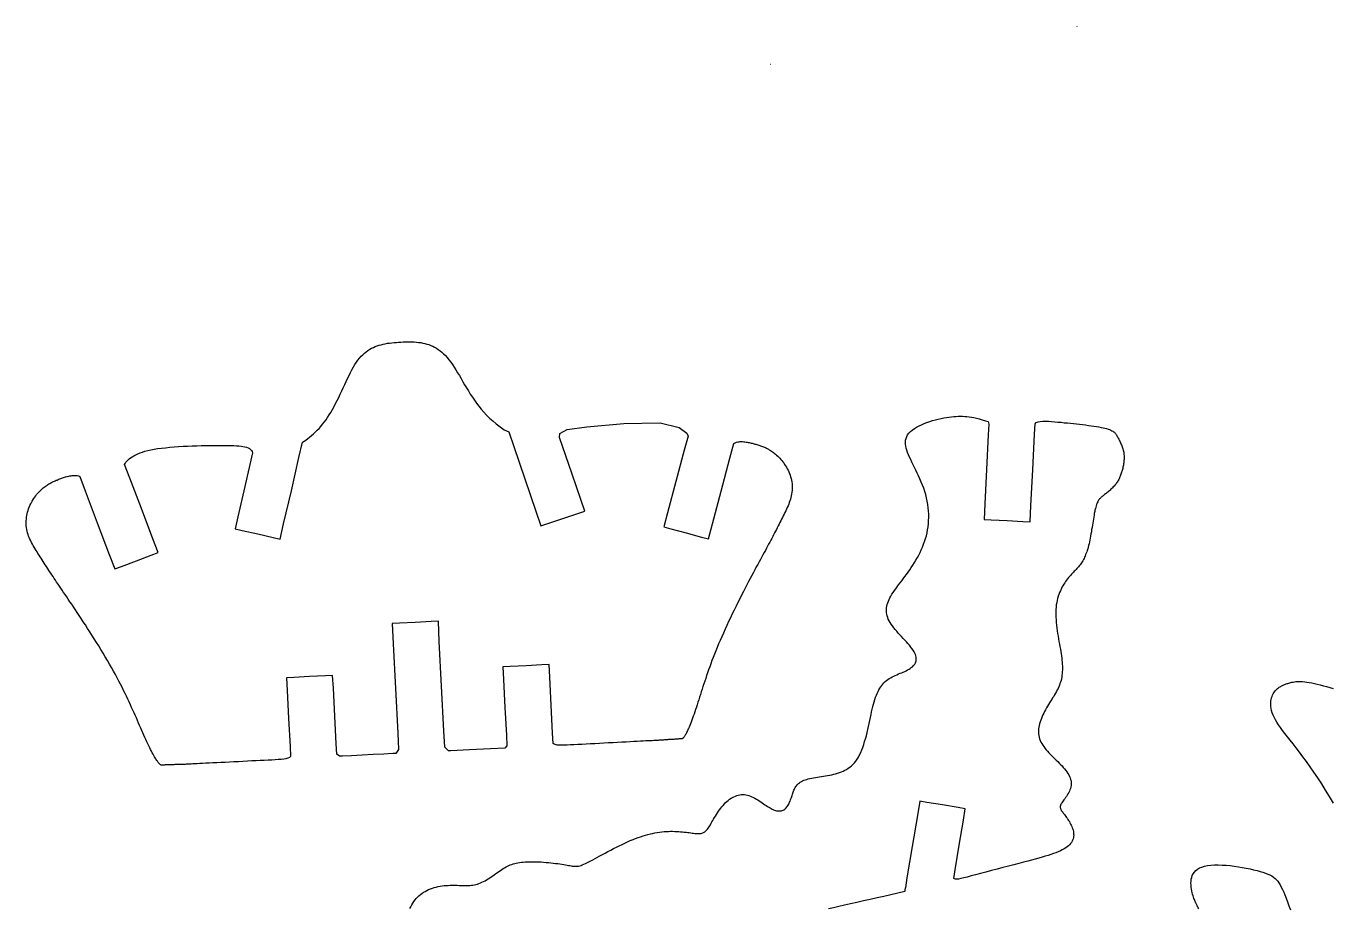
# Model space of a CAD drawing. Header units: millimetres. Extents: x 183 to 709, y 54 to 434.
# Drawn here: x 452.6 to 588.3, y 342.2 to 433.9 of the extents above; entities that cross this region are included whole.
import ezdxf

# ---------------------------------------------------------------- set-up
doc = ezdxf.new("R2010")
doc.units = ezdxf.units.MM

msp = doc.modelspace()

# ---------------------------------------------------------------- linework, layer by layer
for p, q in [((508.84, 391.94), (510.89, 392.2)), ((510.89, 392.2), (514.72, 392.55)), ((514.72, 392.55), (518.51, 392.62)), ((518.51, 392.62), (520.5, 392.14)), ((520.5, 392.14), (521.28, 391.54)), ((552.31, 392.84), (552.43, 392.8)), ((552.43, 392.8), (552.59, 392.76)), ((552.59, 392.76), (552.64, 392.48)), ((552.64, 392.48), (552.59, 391.37)), ((557.4, 391.46), (557.45, 392.53)), ((502.32, 391.91), (502.8, 391.68)), ((502.8, 391.68), (503.32, 390.15)), ((508.07, 391.1), (508.1, 391.52)), ((509.37, 387.28), (508.07, 391.1)), ((508.1, 391.52), (508.84, 391.94)), ((521.41, 391.25), (521.02, 389.77)), ((521.28, 391.54), (521.41, 391.25)), ((552.59, 391.37), (552.41, 387.79)), ((557.21, 387.74), (557.4, 391.46)), ((476.17, 389.49), (475.27, 385.55)), ((480.99, 389.02), (481.35, 390.6)), ((503.32, 390.15), (504.46, 386.79)), ((521.02, 389.77), (520.15, 386.52)), ((525.76, 388.94), (526.18, 390.49)), ((463.43, 386.86), (462.88, 388.29)), ((480.2, 385.56), (480.99, 389.02)), ((524.85, 385.53), (525.76, 388.94)), ((458.22, 387.05), (458.79, 385.55)), ((464.62, 383.71), (463.43, 386.86)), ((504.46, 386.79), (505.6, 383.43)), ((510.26, 384.64), (509.37, 387.28)), ((552.41, 387.79), (552.23, 384.21)), ((557.03, 384.03), (557.21, 387.74)), ((458.79, 385.55), (460.04, 382.24)), ((475.27, 385.55), (474.64, 382.84)), ((479.4, 382.11), (480.2, 385.56)), ((520.15, 386.52), (519.28, 383.27)), ((523.94, 382.11), (524.85, 385.53)), ((510.67, 383.45), (510.26, 384.64)), ((552.23, 384.21), (552.15, 382.58)), ((556.94, 382.34), (557.03, 384.03)), ((465.81, 380.57), (464.62, 383.71)), ((474.64, 382.84), (474.36, 381.61)), ((505.6, 383.43), (506.12, 381.91)), ((506.83, 382.15), (508.4, 382.68)), ((508.4, 382.68), (509.96, 383.21)), ((509.96, 383.21), (510.67, 383.45)), ((519.28, 383.27), (518.89, 381.8)), ((552.15, 382.58), (552.9, 382.54)), ((552.9, 382.54), (554.55, 382.46)), ((460.04, 382.24), (461.29, 378.94)), ((474.36, 381.61), (475.09, 381.44)), ((475.09, 381.44), (476.7, 381.07)), ((479.04, 380.53), (479.4, 382.11)), ((506.12, 381.91), (506.83, 382.15)), ((518.89, 381.8), (519.61, 381.6)), ((519.61, 381.6), (521.2, 381.18)), ((521.2, 381.18), (522.8, 380.75)), ((523.52, 380.56), (523.94, 382.11)), ((554.55, 382.46), (556.2, 382.38)), ((556.2, 382.38), (556.94, 382.34)), ((466.35, 379.14), (465.81, 380.57)), ((476.7, 381.07), (478.31, 380.7)), ((478.31, 380.7), (479.04, 380.53)), ((522.8, 380.75), (523.52, 380.56)), ((461.29, 378.94), (461.86, 377.43)), ((464.11, 378.29), (465.65, 378.87)), ((465.65, 378.87), (466.35, 379.14)), ((461.86, 377.43), (462.57, 377.7)), ((462.57, 377.7), (464.11, 378.29)), ((545.47, 353.3), (545.23, 351.82)), ((546.21, 353.17), (545.47, 353.3)), ((547.84, 352.9), (546.21, 353.17)), ((549.47, 352.63), (547.84, 352.9)), ((545.23, 351.82), (544.69, 348.58)), ((550.21, 352.51), (549.47, 352.63)), ((549.58, 348.73), (550.01, 351.33)), ((550.01, 351.33), (550.21, 352.51)), ((549.15, 346.14), (549.58, 348.73)), ((544.69, 348.58), (544.15, 345.33)), ((549, 345.27), (549.15, 346.14)), ((544.15, 345.33), (543.98, 344.3)), ((543.92, 343.95), (543.91, 343.89)), ((543.94, 344.09), (543.92, 343.95)), ((543.97, 344.24), (543.94, 344.09)), ((543.98, 344.3), (543.97, 344.24))]:
    msp.add_line(p, q)
at = {"flags": 128}
for points in [[(561.81, 433.87), (561.8, 433.81)], [(529.94, 429.9), (529.97, 429.9)]]:
    msp.add_lwpolyline(points, dxfattribs=at)
for points in [[(481.35, 390.6), (481.53, 390.71), (481.71, 390.83), (481.9, 390.98), (482.1, 391.13), (482.3, 391.3), (482.49, 391.48), (482.69, 391.66), (482.89, 391.85), (483.08, 392.05), (483.26, 392.26), (483.44, 392.48), (483.62, 392.7), (483.8, 392.93), (483.97, 393.18), (484.14, 393.44), (484.31, 393.71), (484.48, 394), (484.64, 394.31), (484.8, 394.62), (484.96, 394.94), (485.12, 395.27), (485.28, 395.6), (485.44, 395.94), (485.59, 396.27), (485.74, 396.6), (485.89, 396.93), (486.04, 397.25), (486.19, 397.56), (486.34, 397.86), (486.49, 398.15), (486.65, 398.43), (486.8, 398.69), (486.96, 398.93), (487.12, 399.15), (487.28, 399.35), (487.45, 399.54), (487.62, 399.71), (487.79, 399.87), (487.97, 400.02), (488.15, 400.15), (488.34, 400.27), (488.53, 400.37), (488.72, 400.47), (488.91, 400.55), (489.12, 400.63), (489.32, 400.7), (489.53, 400.75), (489.74, 400.8), (489.96, 400.85), (490.19, 400.89), (490.41, 400.92), (490.64, 400.95), (490.87, 400.97), (491.11, 400.99), (491.34, 401.01), (491.58, 401.02), (491.81, 401.03), (492.05, 401.04), (492.28, 401.04), (492.51, 401.04), (492.75, 401.04), (492.97, 401.03), (493.2, 401.01), (493.42, 400.99), (493.64, 400.96), (493.86, 400.92), (494.07, 400.88), (494.27, 400.82), (494.48, 400.76), (494.68, 400.68), (494.88, 400.6), (495.07, 400.5), (495.27, 400.39), (495.46, 400.26), (495.65, 400.12), (495.83, 399.97), (496.02, 399.8), (496.2, 399.61), (496.39, 399.4), (496.57, 399.18), (496.75, 398.94), (496.93, 398.68), (497.11, 398.41), (497.29, 398.12), (497.47, 397.83), (497.65, 397.53), (497.83, 397.22), (498.02, 396.9), (498.2, 396.58), (498.39, 396.26), (498.59, 395.94), (498.79, 395.62), (499, 395.3), (499.21, 394.98), (499.44, 394.67), (499.68, 394.35), (499.93, 394.04), (500.2, 393.73), (500.48, 393.42), (500.79, 393.12), (501.12, 392.82), (501.49, 392.51), (501.89, 392.21), (502.32, 391.91)], [(492.52, 342.13), (492.61, 342.32), (492.71, 342.51), (492.82, 342.69), (492.93, 342.85), (493.05, 343.02), (493.18, 343.17), (493.31, 343.32), (493.45, 343.45), (493.6, 343.58), (493.75, 343.7), (493.92, 343.82), (494.09, 343.92), (494.27, 344.02), (494.45, 344.1), (494.65, 344.18), (494.85, 344.26), (495.05, 344.32), (495.25, 344.37), (495.46, 344.42), (495.66, 344.46), (495.87, 344.49), (496.08, 344.51), (496.28, 344.53), (496.49, 344.54), (496.69, 344.55), (496.88, 344.55), (497.07, 344.55), (497.26, 344.55), (497.44, 344.55), (497.62, 344.54), (497.79, 344.53), (497.95, 344.53), (498.12, 344.52), (498.28, 344.52), (498.44, 344.52), (498.6, 344.53), (498.75, 344.54), (498.91, 344.55), (499.06, 344.57), (499.21, 344.6), (499.37, 344.63), (499.52, 344.67), (499.68, 344.73), (499.84, 344.79), (500, 344.86), (500.16, 344.94), (500.32, 345.02), (500.48, 345.12), (500.64, 345.22), (500.81, 345.32), (500.97, 345.43), (501.13, 345.54), (501.28, 345.65), (501.44, 345.77), (501.6, 345.88), (501.75, 345.99), (501.91, 346.09), (502.06, 346.2), (502.21, 346.29), (502.35, 346.38), (502.5, 346.46), (502.65, 346.54), (502.79, 346.61), (502.94, 346.67), (503.09, 346.72), (503.24, 346.77), (503.4, 346.82), (503.56, 346.86), (503.73, 346.89), (503.91, 346.92), (504.09, 346.94), (504.28, 346.96), (504.48, 346.97), (504.69, 346.98), (504.91, 346.99), (505.14, 346.99), (505.38, 346.99), (505.63, 346.99), (505.88, 346.98), (506.14, 346.97), (506.4, 346.95), (506.66, 346.93), (506.92, 346.91), (507.17, 346.89), (507.41, 346.86), (507.65, 346.83), (507.88, 346.8), (508.09, 346.77), (508.3, 346.74), (508.49, 346.71), (508.67, 346.68), (508.84, 346.65), (508.99, 346.62), (509.12, 346.59), (509.25, 346.57), (509.37, 346.55), (509.49, 346.53), (509.6, 346.52), (509.71, 346.52), (509.82, 346.52), (509.93, 346.53), (510.04, 346.55), (510.16, 346.58), (510.29, 346.62), (510.42, 346.67), (510.57, 346.73), (510.74, 346.8), (510.91, 346.89), (511.11, 346.98), (511.31, 347.09), (511.53, 347.21), (511.76, 347.33), (512.01, 347.47), (512.26, 347.61), (512.53, 347.75), (512.81, 347.9), (513.09, 348.06), (513.38, 348.21), (513.67, 348.36), (513.97, 348.51), (514.26, 348.66), (514.55, 348.8), (514.85, 348.94), (515.13, 349.07), (515.41, 349.19), (515.69, 349.3), (515.96, 349.41), (516.22, 349.51), (516.48, 349.6), (516.74, 349.68), (516.99, 349.76), (517.24, 349.83), (517.49, 349.89), (517.73, 349.95), (517.97, 350), (518.21, 350.04), (518.44, 350.07), (518.68, 350.1), (518.91, 350.13), (519.14, 350.14), (519.36, 350.15), (519.59, 350.16), (519.8, 350.16), (520.02, 350.15), (520.23, 350.15), (520.44, 350.13), (520.64, 350.12), (520.83, 350.1), (521.02, 350.08), (521.2, 350.06), (521.37, 350.04), (521.54, 350.02), (521.69, 349.99), (521.84, 349.97), (521.98, 349.96), (522.12, 349.94), (522.24, 349.93), (522.36, 349.92), (522.47, 349.92), (522.57, 349.92), (522.67, 349.93), (522.76, 349.94), (522.85, 349.96), (522.93, 349.99), (523.01, 350.02), (523.08, 350.06), (523.16, 350.11), (523.23, 350.17), (523.3, 350.24), (523.37, 350.31), (523.44, 350.4), (523.51, 350.5), (523.59, 350.61), (523.66, 350.73), (523.73, 350.85), (523.81, 350.99), (523.89, 351.13), (523.98, 351.28), (524.06, 351.43), (524.16, 351.59), (524.25, 351.75), (524.35, 351.92), (524.46, 352.08), (524.57, 352.24), (524.68, 352.41), (524.8, 352.56), (524.92, 352.72), (525.05, 352.86), (525.18, 353.01), (525.31, 353.14), (525.45, 353.26), (525.58, 353.38), (525.73, 353.49), (525.87, 353.59), (526.02, 353.68), (526.17, 353.75), (526.32, 353.82), (526.47, 353.88), (526.63, 353.92), (526.78, 353.96), (526.94, 353.98), (527.1, 353.98), (527.26, 353.98), (527.41, 353.96), (527.57, 353.92), (527.73, 353.88), (527.89, 353.82), (528.05, 353.76), (528.2, 353.68), (528.36, 353.6), (528.51, 353.51), (528.66, 353.42), (528.81, 353.32), (528.96, 353.22), (529.11, 353.12), (529.25, 353.02), (529.39, 352.92), (529.52, 352.83), (529.66, 352.74), (529.79, 352.66), (529.92, 352.59), (530.04, 352.52), (530.16, 352.46), (530.28, 352.41), (530.39, 352.37), (530.5, 352.33), (530.61, 352.3), (530.72, 352.29), (530.82, 352.28), (530.92, 352.28), (531.01, 352.28), (531.11, 352.3), (531.2, 352.33), (531.28, 352.37), (531.37, 352.41), (531.45, 352.47), (531.52, 352.54), (531.6, 352.61), (531.67, 352.69), (531.73, 352.78), (531.8, 352.88), (531.86, 352.98), (531.91, 353.09), (531.96, 353.2), (532.01, 353.31), (532.06, 353.43), (532.1, 353.54), (532.14, 353.66), (532.18, 353.78), (532.22, 353.9), (532.26, 354.01), (532.29, 354.12), (532.33, 354.23), (532.37, 354.34), (532.41, 354.44), (532.45, 354.54), (532.5, 354.63), (532.55, 354.73), (532.6, 354.82), (532.66, 354.9), (532.73, 354.98), (532.8, 355.06), (532.88, 355.14), (532.97, 355.21), (533.07, 355.28), (533.18, 355.34), (533.3, 355.4), (533.44, 355.46), (533.58, 355.51), (533.73, 355.56), (533.9, 355.61), (534.07, 355.65), (534.25, 355.69), (534.44, 355.73), (534.63, 355.77), (534.84, 355.8), (535.04, 355.83), (535.26, 355.86), (535.47, 355.9), (535.69, 355.93), (535.9, 355.96), (536.12, 356), (536.33, 356.04), (536.54, 356.09), (536.74, 356.14), (536.94, 356.19), (537.14, 356.26), (537.33, 356.33), (537.52, 356.41), (537.7, 356.5), (537.88, 356.6), (538.05, 356.71), (538.22, 356.83), (538.38, 356.97), (538.54, 357.12), (538.69, 357.28), (538.83, 357.46), (538.97, 357.66), (539.1, 357.87), (539.22, 358.11), (539.34, 358.35), (539.45, 358.62), (539.56, 358.89), (539.66, 359.18), (539.75, 359.48), (539.84, 359.79), (539.93, 360.1), (540, 360.42), (540.08, 360.74), (540.15, 361.06), (540.22, 361.38), (540.29, 361.69), (540.35, 362), (540.42, 362.3), (540.48, 362.59), (540.55, 362.87), (540.61, 363.14), (540.68, 363.39), (540.75, 363.63), (540.82, 363.87), (540.89, 364.09), (540.97, 364.3), (541.05, 364.49), (541.14, 364.68), (541.23, 364.86), (541.32, 365.03), (541.42, 365.19), (541.53, 365.33), (541.64, 365.47), (541.76, 365.6), (541.88, 365.72), (542.02, 365.84), (542.16, 365.94), (542.3, 366.04), (542.46, 366.13), (542.61, 366.21), (542.77, 366.29), (542.93, 366.37), (543.1, 366.44), (543.27, 366.52), (543.43, 366.59), (543.6, 366.65), (543.76, 366.72), (543.92, 366.79), (544.07, 366.86), (544.22, 366.94), (544.36, 367.01), (544.49, 367.09), (544.6, 367.18), (544.71, 367.27), (544.8, 367.36), (544.89, 367.45), (544.96, 367.55), (545.02, 367.66), (545.06, 367.77), (545.09, 367.88), (545.11, 368), (545.11, 368.13), (545.1, 368.26), (545.07, 368.39), (545.02, 368.53), (544.96, 368.68), (544.88, 368.83), (544.78, 368.99), (544.66, 369.16), (544.54, 369.32), (544.4, 369.5), (544.25, 369.67), (544.09, 369.85), (543.92, 370.03), (543.75, 370.22), (543.58, 370.4), (543.41, 370.59), (543.24, 370.77), (543.08, 370.96), (542.92, 371.14), (542.77, 371.33), (542.63, 371.51), (542.5, 371.69), (542.39, 371.86), (542.29, 372.04), (542.21, 372.21), (542.15, 372.38), (542.09, 372.55), (542.05, 372.72), (542.03, 372.89), (542.02, 373.06), (542.02, 373.23), (542.03, 373.4), (542.06, 373.57), (542.1, 373.74), (542.15, 373.91), (542.22, 374.09), (542.29, 374.26), (542.38, 374.44), (542.48, 374.62), (542.59, 374.81), (542.71, 375), (542.84, 375.19), (542.98, 375.38), (543.13, 375.58), (543.28, 375.78), (543.43, 375.99), (543.6, 376.21), (543.76, 376.42), (543.93, 376.65), (544.1, 376.87), (544.27, 377.11), (544.44, 377.34), (544.6, 377.59), (544.77, 377.83), (544.93, 378.09), (545.08, 378.35), (545.23, 378.61), (545.37, 378.88), (545.51, 379.15), (545.64, 379.43), (545.76, 379.71), (545.88, 380), (545.98, 380.29), (546.07, 380.59), (546.16, 380.89), (546.23, 381.19), (546.29, 381.51), (546.34, 381.82), (546.38, 382.14), (546.4, 382.47), (546.41, 382.8), (546.41, 383.13), (546.39, 383.47), (546.36, 383.8), (546.31, 384.14), (546.25, 384.48), (546.18, 384.82), (546.1, 385.16), (546, 385.49), (545.89, 385.82), (545.77, 386.15), (545.64, 386.47), (545.5, 386.79), (545.36, 387.1), (545.22, 387.4), (545.08, 387.7), (544.94, 387.98), (544.8, 388.26), (544.66, 388.53), (544.54, 388.8), (544.42, 389.05), (544.31, 389.3), (544.21, 389.54), (544.13, 389.77), (544.06, 389.99), (544.02, 390.21), (543.99, 390.42), (543.98, 390.62), (544, 390.82), (544.05, 391.01), (544.12, 391.2), (544.22, 391.37), (544.35, 391.55), (544.52, 391.71), (544.7, 391.87), (544.92, 392.02), (545.15, 392.17), (545.4, 392.3), (545.66, 392.43), (545.94, 392.55), (546.22, 392.66), (546.51, 392.76), (546.81, 392.85), (547.1, 392.93), (547.4, 393.01), (547.69, 393.07), (547.97, 393.13), (548.25, 393.18), (548.51, 393.22), (548.76, 393.25), (549, 393.28), (549.24, 393.3), (549.47, 393.31), (549.7, 393.31), (549.92, 393.31), (550.15, 393.3), (550.37, 393.28), (550.6, 393.25), (550.84, 393.22), (551.1, 393.17), (551.37, 393.11), (551.66, 393.04), (551.97, 392.95), (552.31, 392.84)], [(557.45, 392.53), (557.58, 392.65), (557.77, 392.72), (557.99, 392.77), (558.25, 392.8), (558.54, 392.8), (558.85, 392.79), (559.17, 392.76), (559.5, 392.74), (559.83, 392.71), (560.16, 392.68), (560.49, 392.64), (560.81, 392.61), (561.13, 392.58), (561.45, 392.55), (561.77, 392.51), (562.08, 392.48), (562.39, 392.44), (562.7, 392.4), (563, 392.36), (563.29, 392.32), (563.56, 392.28), (563.83, 392.24), (564.07, 392.2), (564.31, 392.15), (564.52, 392.11), (564.71, 392.06), (564.89, 392.02), (565.05, 391.97), (565.19, 391.92), (565.31, 391.87), (565.43, 391.81), (565.53, 391.76), (565.61, 391.7), (565.69, 391.64), (565.75, 391.57), (565.81, 391.5), (565.86, 391.43), (565.91, 391.36), (565.96, 391.28), (566, 391.2), (566.05, 391.12), (566.1, 391.03), (566.15, 390.94), (566.19, 390.85), (566.24, 390.75), (566.29, 390.66), (566.34, 390.56), (566.38, 390.45), (566.43, 390.35), (566.47, 390.24), (566.51, 390.13), (566.55, 390.02), (566.58, 389.91), (566.61, 389.79), (566.64, 389.67), (566.66, 389.56), (566.68, 389.44), (566.69, 389.32), (566.7, 389.19), (566.7, 389.07), (566.7, 388.95), (566.7, 388.83), (566.69, 388.71), (566.68, 388.59), (566.66, 388.47), (566.65, 388.35), (566.63, 388.23), (566.61, 388.12), (566.58, 388.01), (566.56, 387.89), (566.53, 387.79), (566.5, 387.68), (566.47, 387.58), (566.44, 387.48), (566.41, 387.38), (566.38, 387.28), (566.34, 387.18), (566.31, 387.09), (566.27, 387), (566.23, 386.91), (566.18, 386.82), (566.14, 386.73), (566.09, 386.64), (566.04, 386.56), (565.99, 386.47), (565.93, 386.39), (565.87, 386.3), (565.8, 386.22), (565.73, 386.13), (565.66, 386.05), (565.58, 385.96), (565.5, 385.88), (565.42, 385.8), (565.34, 385.72), (565.26, 385.64), (565.17, 385.57), (565.09, 385.49), (565, 385.43), (564.92, 385.36), (564.84, 385.29), (564.76, 385.23), (564.68, 385.17), (564.6, 385.11), (564.53, 385.05), (564.46, 385), (564.39, 384.94), (564.33, 384.89), (564.27, 384.83), (564.21, 384.77), (564.16, 384.71), (564.1, 384.65), (564.05, 384.58), (564.01, 384.5), (563.96, 384.42), (563.92, 384.32), (563.88, 384.22), (563.83, 384.12), (563.8, 384), (563.76, 383.86), (563.72, 383.72), (563.68, 383.56), (563.65, 383.39), (563.61, 383.21), (563.58, 383.02), (563.55, 382.83), (563.51, 382.62), (563.48, 382.41), (563.44, 382.19), (563.41, 381.97), (563.37, 381.74), (563.33, 381.52), (563.3, 381.29), (563.26, 381.07), (563.22, 380.85), (563.18, 380.64), (563.14, 380.43), (563.1, 380.24), (563.06, 380.05), (563.01, 379.86), (562.96, 379.69), (562.92, 379.52), (562.87, 379.36), (562.82, 379.21), (562.76, 379.06), (562.71, 378.92), (562.65, 378.78), (562.6, 378.65), (562.54, 378.53), (562.47, 378.41), (562.41, 378.29), (562.34, 378.18), (562.27, 378.07), (562.2, 377.97), (562.13, 377.87), (562.05, 377.77), (561.97, 377.67), (561.89, 377.58), (561.8, 377.48), (561.72, 377.39), (561.63, 377.29), (561.53, 377.19), (561.44, 377.09), (561.34, 376.99), (561.24, 376.88), (561.14, 376.77), (561.04, 376.66), (560.94, 376.54), (560.83, 376.41), (560.73, 376.28), (560.63, 376.14), (560.53, 376), (560.43, 375.85), (560.34, 375.69), (560.25, 375.53), (560.16, 375.35), (560.08, 375.17), (560, 374.99), (559.92, 374.79), (559.86, 374.59), (559.8, 374.38), (559.74, 374.17), (559.7, 373.94), (559.66, 373.7), (559.63, 373.46), (559.62, 373.21), (559.61, 372.95), (559.61, 372.68), (559.62, 372.41), (559.63, 372.14), (559.65, 371.86), (559.68, 371.58), (559.72, 371.29), (559.75, 371.01), (559.8, 370.73), (559.84, 370.45), (559.89, 370.17), (559.94, 369.9), (559.99, 369.63), (560.04, 369.37), (560.08, 369.11), (560.12, 368.86), (560.16, 368.62), (560.19, 368.39), (560.22, 368.16), (560.25, 367.94), (560.26, 367.73), (560.28, 367.52), (560.29, 367.32), (560.29, 367.12), (560.29, 366.93), (560.28, 366.74), (560.27, 366.56), (560.25, 366.37), (560.22, 366.2), (560.19, 366.02), (560.15, 365.85), (560.1, 365.68), (560.04, 365.52), (559.98, 365.35), (559.91, 365.18), (559.84, 365.02), (559.76, 364.86), (559.67, 364.69), (559.58, 364.53), (559.49, 364.36), (559.39, 364.19), (559.28, 364.03), (559.18, 363.86), (559.07, 363.68), (558.96, 363.51), (558.86, 363.34), (558.75, 363.16), (558.65, 362.98), (558.54, 362.8), (558.45, 362.62), (558.35, 362.44), (558.27, 362.26), (558.18, 362.08), (558.11, 361.9), (558.04, 361.72), (557.97, 361.53), (557.92, 361.35), (557.88, 361.17), (557.84, 360.99), (557.82, 360.81), (557.8, 360.63), (557.8, 360.46), (557.82, 360.28), (557.84, 360.11), (557.88, 359.94), (557.93, 359.77), (557.99, 359.6), (558.06, 359.44), (558.15, 359.28), (558.25, 359.12), (558.36, 358.96), (558.48, 358.8), (558.61, 358.64), (558.75, 358.48), (558.89, 358.33), (559.04, 358.18), (559.19, 358.02), (559.35, 357.87), (559.5, 357.71), (559.66, 357.56), (559.81, 357.41), (559.97, 357.25), (560.11, 357.1), (560.26, 356.95), (560.39, 356.79), (560.52, 356.64), (560.65, 356.48), (560.76, 356.33), (560.86, 356.17), (560.95, 356.02), (561.03, 355.86), (561.1, 355.71), (561.15, 355.55), (561.19, 355.4), (561.21, 355.24), (561.21, 355.08), (561.2, 354.93), (561.17, 354.77), (561.13, 354.62), (561.08, 354.47), (561.02, 354.32), (560.95, 354.18), (560.87, 354.04), (560.79, 353.91), (560.71, 353.78), (560.62, 353.66), (560.54, 353.54), (560.45, 353.43), (560.38, 353.32), (560.3, 353.22), (560.24, 353.13), (560.19, 353.05), (560.14, 352.97), (560.11, 352.89), (560.09, 352.82), (560.07, 352.76), (560.07, 352.69), (560.07, 352.63), (560.08, 352.57), (560.09, 352.51), (560.12, 352.46), (560.15, 352.4), (560.18, 352.34), (560.23, 352.27), (560.28, 352.21), (560.33, 352.14), (560.39, 352.06), (560.45, 351.98), (560.51, 351.9), (560.58, 351.81), (560.65, 351.71), (560.73, 351.61), (560.8, 351.51), (560.87, 351.4), (560.94, 351.29), (561.02, 351.17), (561.08, 351.05), (561.15, 350.92), (561.21, 350.79), (561.27, 350.66), (561.32, 350.53), (561.37, 350.4), (561.4, 350.27), (561.43, 350.14), (561.45, 350.01), (561.46, 349.88), (561.47, 349.75), (561.46, 349.62), (561.44, 349.5), (561.4, 349.37), (561.36, 349.25), (561.3, 349.13), (561.23, 349.01), (561.14, 348.89), (561.04, 348.77), (560.92, 348.66), (560.79, 348.55), (560.64, 348.44), (560.47, 348.34), (560.28, 348.23), (560.08, 348.13), (559.86, 348.03), (559.62, 347.94), (559.37, 347.84), (559.09, 347.75), (558.81, 347.65), (558.5, 347.56), (558.18, 347.47), (557.84, 347.37), (557.48, 347.27), (557.1, 347.17), (556.69, 347.06), (556.24, 346.95), (555.76, 346.83), (555.25, 346.69), (554.7, 346.55), (554.12, 346.4), (553.52, 346.24), (552.93, 346.08), (552.35, 345.93), (551.79, 345.78), (551.27, 345.64), (550.8, 345.52), (550.39, 345.41), (550.04, 345.32), (549.75, 345.25), (549.51, 345.2), (549.32, 345.18), (549.18, 345.18), (549.07, 345.21), (549, 345.27)], [(526.18, 390.49), (526.31, 390.56), (526.44, 390.61), (526.57, 390.64), (526.7, 390.66), (526.82, 390.67), (526.95, 390.67), (527.07, 390.67), (527.19, 390.66), (527.31, 390.64), (527.43, 390.63), (527.54, 390.61), (527.65, 390.59), (527.75, 390.57), (527.86, 390.55), (527.96, 390.52), (528.06, 390.5), (528.16, 390.47), (528.26, 390.45), (528.36, 390.42), (528.46, 390.39), (528.56, 390.37), (528.66, 390.34), (528.75, 390.31), (528.85, 390.28), (528.95, 390.24), (529.04, 390.21), (529.14, 390.17), (529.24, 390.14), (529.34, 390.09), (529.44, 390.05), (529.54, 390), (529.64, 389.95), (529.75, 389.89), (529.85, 389.83), (529.96, 389.76), (530.07, 389.69), (530.18, 389.62), (530.29, 389.54), (530.39, 389.45), (530.5, 389.36), (530.61, 389.27), (530.72, 389.17), (530.83, 389.06), (530.94, 388.95), (531.04, 388.83), (531.14, 388.71), (531.25, 388.58), (531.35, 388.45), (531.44, 388.31), (531.54, 388.16), (531.63, 388.01), (531.72, 387.85), (531.8, 387.69), (531.87, 387.52), (531.94, 387.36), (532.01, 387.18), (532.06, 387.01), (532.11, 386.83), (532.15, 386.66), (532.18, 386.48), (532.21, 386.3), (532.22, 386.12), (532.23, 385.93), (532.22, 385.75), (532.21, 385.58), (532.19, 385.4), (532.16, 385.22), (532.13, 385.04), (532.09, 384.87), (532.04, 384.69), (531.98, 384.52), (531.92, 384.34), (531.86, 384.17), (531.79, 384), (531.71, 383.82), (531.64, 383.65), (531.56, 383.48), (531.47, 383.3), (531.39, 383.13), (531.3, 382.96), (531.21, 382.78), (531.13, 382.61), (531.04, 382.43), (530.95, 382.26), (530.86, 382.08), (530.76, 381.9), (530.67, 381.72), (530.58, 381.54), (530.48, 381.36), (530.39, 381.18), (530.29, 380.99), (530.2, 380.8), (530.1, 380.61), (530, 380.42), (529.89, 380.22), (529.78, 380.01), (529.67, 379.81), (529.56, 379.59), (529.44, 379.37), (529.32, 379.15), (529.19, 378.91), (529.07, 378.68), (528.93, 378.43), (528.79, 378.17), (528.65, 377.91), (528.5, 377.64), (528.35, 377.35), (528.2, 377.06), (528.04, 376.76), (527.87, 376.45), (527.7, 376.12), (527.52, 375.78), (527.34, 375.44), (527.16, 375.08), (526.97, 374.71), (526.78, 374.33), (526.58, 373.94), (526.39, 373.55), (526.19, 373.16), (526, 372.76), (525.81, 372.36), (525.62, 371.96), (525.43, 371.56), (525.25, 371.17), (525.08, 370.77), (524.9, 370.39), (524.74, 370.01), (524.58, 369.64), (524.43, 369.27), (524.28, 368.92), (524.15, 368.57), (524.02, 368.24), (523.89, 367.91), (523.77, 367.58), (523.66, 367.27), (523.54, 366.96), (523.44, 366.65), (523.34, 366.35), (523.24, 366.06), (523.14, 365.77), (523.05, 365.49), (522.96, 365.2), (522.87, 364.92), (522.78, 364.65), (522.69, 364.37), (522.6, 364.1), (522.52, 363.83), (522.43, 363.57), (522.35, 363.31), (522.27, 363.06), (522.19, 362.82), (522.1, 362.58), (522.03, 362.35), (521.95, 362.12), (521.87, 361.91), (521.8, 361.71), (521.72, 361.51), (521.65, 361.33), (521.59, 361.16), (521.52, 361), (521.46, 360.86), (521.4, 360.73), (521.35, 360.6), (521.29, 360.49), (521.24, 360.4), (521.2, 360.31), (521.15, 360.23), (521.11, 360.16), (521.08, 360.09), (521.04, 360.04), (521.01, 359.99), (520.98, 359.95), (520.95, 359.92), (520.93, 359.89), (520.91, 359.86), (520.89, 359.84), (520.87, 359.83), (520.85, 359.82), (520.84, 359.81), (520.82, 359.8), (520.8, 359.79), (520.79, 359.79), (520.76, 359.78), (520.74, 359.78), (520.7, 359.78), (520.67, 359.78), (520.62, 359.77), (520.57, 359.77), (520.52, 359.76), (520.45, 359.76), (520.38, 359.75), (520.31, 359.75), (520.22, 359.74), (520.13, 359.74), (520.03, 359.73), (519.93, 359.72), (519.83, 359.72), (519.72, 359.71), (519.61, 359.7), (519.5, 359.69), (519.39, 359.69), (519.28, 359.68), (519.17, 359.67), (519.06, 359.66), (518.96, 359.66), (518.87, 359.65), (518.78, 359.64), (518.69, 359.64), (518.61, 359.63), (518.54, 359.63), (518.47, 359.62), (518.39, 359.62), (518.31, 359.61), (518.22, 359.61), (518.11, 359.6), (517.99, 359.6), (517.84, 359.59), (517.68, 359.58), (517.49, 359.57), (517.27, 359.56), (517.03, 359.55), (516.76, 359.53), (516.46, 359.52), (516.13, 359.5), (515.77, 359.48), (515.38, 359.46), (514.97, 359.44), (514.53, 359.42), (514.08, 359.39), (513.62, 359.37), (513.15, 359.35), (512.67, 359.32), (512.2, 359.3), (511.72, 359.27), (511.26, 359.25), (510.81, 359.22), (510.37, 359.2), (509.95, 359.18), (509.55, 359.16), (509.18, 359.14), (508.84, 359.12), (508.53, 359.11), (508.25, 359.11), (508.01, 359.11), (507.8, 359.13), (507.62, 359.17), (507.49, 359.22), (507.39, 359.3)], [(462.88, 388.29), (462.93, 388.4), (463.01, 388.52), (463.1, 388.64), (463.21, 388.76), (463.35, 388.87), (463.5, 388.99), (463.66, 389.1), (463.84, 389.21), (464.04, 389.31), (464.25, 389.41), (464.48, 389.5), (464.72, 389.59), (464.99, 389.67), (465.28, 389.75), (465.6, 389.82), (465.94, 389.88), (466.31, 389.94), (466.71, 390), (467.13, 390.04), (467.56, 390.09), (468.01, 390.13), (468.48, 390.16), (468.95, 390.19), (469.42, 390.21), (469.9, 390.23), (470.37, 390.25), (470.84, 390.26), (471.3, 390.27), (471.74, 390.28), (472.17, 390.28), (472.58, 390.28), (472.96, 390.28), (473.32, 390.28), (473.65, 390.28), (473.95, 390.27), (474.24, 390.26), (474.5, 390.24), (474.74, 390.22), (474.97, 390.2), (475.17, 390.17), (475.37, 390.13), (475.55, 390.08), (475.71, 390.02), (475.85, 389.95), (475.97, 389.86), (476.06, 389.76), (476.13, 389.63), (476.17, 389.49)], [(480.11, 357.95), (479.99, 357.85), (479.84, 357.77), (479.64, 357.71), (479.41, 357.67), (479.14, 357.63), (478.84, 357.61), (478.52, 357.59), (478.16, 357.57), (477.79, 357.55), (477.39, 357.53), (476.97, 357.51), (476.53, 357.49), (476.08, 357.47), (475.63, 357.44), (475.17, 357.42), (474.7, 357.4), (474.23, 357.37), (473.77, 357.35), (473.32, 357.33), (472.88, 357.31), (472.45, 357.29), (472.04, 357.27), (471.66, 357.25), (471.31, 357.23), (470.98, 357.21), (470.69, 357.2), (470.43, 357.18), (470.19, 357.17), (469.98, 357.16), (469.79, 357.15), (469.63, 357.15), (469.49, 357.14), (469.36, 357.13), (469.26, 357.13), (469.17, 357.12), (469.09, 357.12), (469.01, 357.12), (468.94, 357.12), (468.86, 357.11), (468.79, 357.11), (468.7, 357.11), (468.61, 357.11), (468.51, 357.1), (468.41, 357.1), (468.31, 357.1), (468.2, 357.09), (468.09, 357.09), (467.98, 357.08), (467.86, 357.08), (467.75, 357.08), (467.65, 357.07), (467.54, 357.07), (467.44, 357.07), (467.34, 357.06), (467.25, 357.06), (467.17, 357.06), (467.09, 357.06), (467.02, 357.05), (466.96, 357.05), (466.9, 357.05), (466.85, 357.05), (466.81, 357.05), (466.77, 357.05), (466.74, 357.05), (466.71, 357.05), (466.69, 357.05), (466.67, 357.05), (466.65, 357.05), (466.63, 357.06), (466.62, 357.07), (466.6, 357.08), (466.58, 357.09), (466.56, 357.11), (466.54, 357.13), (466.51, 357.16), (466.48, 357.19), (466.44, 357.23), (466.41, 357.27), (466.37, 357.32), (466.32, 357.38), (466.28, 357.45), (466.22, 357.52), (466.17, 357.61), (466.11, 357.7), (466.05, 357.8), (465.98, 357.92), (465.91, 358.04), (465.83, 358.18), (465.75, 358.33), (465.67, 358.5), (465.58, 358.67), (465.49, 358.85), (465.39, 359.05), (465.3, 359.25), (465.19, 359.47), (465.09, 359.69), (464.99, 359.92), (464.88, 360.15), (464.77, 360.4), (464.66, 360.65), (464.55, 360.9), (464.44, 361.16), (464.33, 361.42), (464.21, 361.68), (464.1, 361.95), (463.98, 362.22), (463.86, 362.49), (463.74, 362.76), (463.61, 363.04), (463.49, 363.32), (463.35, 363.61), (463.22, 363.9), (463.08, 364.2), (462.93, 364.5), (462.78, 364.81), (462.62, 365.13), (462.45, 365.45), (462.28, 365.78), (462.1, 366.12), (461.92, 366.46), (461.72, 366.82), (461.52, 367.18), (461.31, 367.54), (461.09, 367.92), (460.87, 368.29), (460.65, 368.67), (460.42, 369.05), (460.19, 369.43), (459.96, 369.8), (459.72, 370.18), (459.49, 370.54), (459.26, 370.91), (459.03, 371.26), (458.8, 371.61), (458.58, 371.95), (458.37, 372.28), (458.16, 372.6), (457.95, 372.9), (457.76, 373.2), (457.57, 373.49), (457.38, 373.76), (457.2, 374.03), (457.03, 374.28), (456.86, 374.53), (456.7, 374.77), (456.54, 375), (456.39, 375.23), (456.24, 375.45), (456.1, 375.66), (455.96, 375.86), (455.82, 376.06), (455.69, 376.26), (455.56, 376.45), (455.44, 376.64), (455.32, 376.82), (455.2, 377), (455.08, 377.18), (454.97, 377.36), (454.86, 377.53), (454.75, 377.7), (454.63, 377.87), (454.52, 378.04), (454.42, 378.21), (454.31, 378.37), (454.2, 378.54), (454.09, 378.71), (453.99, 378.87), (453.88, 379.03), (453.78, 379.2), (453.68, 379.36), (453.58, 379.53), (453.48, 379.69), (453.39, 379.86), (453.3, 380.02), (453.21, 380.19), (453.13, 380.35), (453.05, 380.52), (452.98, 380.69), (452.91, 380.86), (452.85, 381.03), (452.8, 381.2), (452.75, 381.37), (452.71, 381.55), (452.68, 381.73), (452.66, 381.9), (452.65, 382.08), (452.65, 382.27), (452.65, 382.45), (452.67, 382.63), (452.69, 382.81), (452.72, 382.99), (452.75, 383.17), (452.8, 383.35), (452.85, 383.52), (452.91, 383.69), (452.98, 383.86), (453.05, 384.03), (453.12, 384.19), (453.2, 384.34), (453.28, 384.49), (453.37, 384.64), (453.46, 384.77), (453.55, 384.91), (453.64, 385.04), (453.74, 385.16), (453.83, 385.27), (453.93, 385.38), (454.03, 385.49), (454.13, 385.59), (454.23, 385.69), (454.33, 385.78), (454.43, 385.86), (454.53, 385.94), (454.63, 386.02), (454.73, 386.09), (454.83, 386.16), (454.92, 386.22), (455.02, 386.28), (455.11, 386.33), (455.21, 386.39), (455.3, 386.43), (455.4, 386.48), (455.49, 386.52), (455.58, 386.57), (455.68, 386.61), (455.77, 386.65), (455.86, 386.68), (455.96, 386.72), (456.05, 386.76), (456.15, 386.79), (456.25, 386.83), (456.34, 386.86), (456.44, 386.9), (456.54, 386.93), (456.64, 386.97), (456.75, 387), (456.86, 387.03), (456.96, 387.06), (457.08, 387.08), (457.19, 387.11), (457.31, 387.13), (457.43, 387.15), (457.56, 387.16), (457.69, 387.16), (457.82, 387.16), (457.95, 387.14), (458.08, 387.1), (458.22, 387.05)], [(507.39, 359.3), (507.33, 360.37), (507.19, 363.27), (507.04, 366.18), (506.97, 367.5), (506.22, 367.46), (504.58, 367.37), (502.93, 367.29), (502.18, 367.25), (502.25, 365.94), (502.39, 363.04), (502.54, 360.14), (502.6, 359.06), (502.38, 358.82), (500.88, 358.75), (498.71, 358.64), (496.77, 358.54), (496.52, 358.53), (496.13, 358.9), (496.04, 360.62), (495.81, 365.26), (495.57, 369.89), (495.47, 372), (494.72, 371.96), (493.07, 371.88), (491.42, 371.79), (490.67, 371.76), (490.78, 369.65), (491.01, 365.01), (491.25, 360.38), (491.34, 358.66), (491.05, 358.26), (490.73, 358.24), (489.81, 358.19), (488.71, 358.14), (487.55, 358.08), (486.45, 358.02), (485.52, 357.97), (485.2, 357.96), (484.91, 358.19), (484.85, 359.24), (484.71, 362.14), (484.56, 365.04), (484.49, 366.36), (483.74, 366.32), (482.1, 366.24), (480.45, 366.15), (479.7, 366.11), (479.77, 364.79), (479.91, 361.89), (480.06, 358.99), (480.11, 357.95)], [(588.46, 353.07), (588.05, 353.77), (587.64, 354.45), (587.23, 355.1), (586.82, 355.72), (586.42, 356.31), (586.03, 356.88), (585.65, 357.41), (585.28, 357.91), (584.92, 358.38), (584.58, 358.83), (584.26, 359.24), (583.95, 359.63), (583.67, 359.99), (583.41, 360.33), (583.17, 360.65), (582.94, 360.95), (582.75, 361.23), (582.57, 361.5), (582.42, 361.76), (582.29, 362.01), (582.18, 362.25), (582.1, 362.48), (582.03, 362.71), (581.98, 362.92), (581.95, 363.13), (581.94, 363.33), (581.94, 363.52), (581.95, 363.7), (581.98, 363.87), (582.02, 364.03), (582.07, 364.18), (582.12, 364.32), (582.18, 364.45), (582.25, 364.56), (582.33, 364.67), (582.41, 364.77), (582.49, 364.86), (582.57, 364.94), (582.65, 365.01), (582.74, 365.07), (582.82, 365.13), (582.91, 365.18), (582.99, 365.23), (583.07, 365.27), (583.15, 365.31), (583.23, 365.35), (583.3, 365.38), (583.38, 365.41), (583.46, 365.45), (583.55, 365.48), (583.63, 365.51), (583.72, 365.54), (583.82, 365.57), (583.92, 365.6), (584.03, 365.63), (584.14, 365.66), (584.27, 365.68), (584.4, 365.7), (584.55, 365.72), (584.7, 365.73), (584.87, 365.73), (585.05, 365.73), (585.25, 365.72), (585.46, 365.7), (585.68, 365.67), (585.93, 365.64), (586.19, 365.59), (586.47, 365.53), (586.77, 365.47), (587.08, 365.39), (587.4, 365.3), (587.74, 365.21), (588.08, 365.1), (588.43, 364.99)], [(574.46, 342.11), (574.4, 342.21), (574.35, 342.3), (574.31, 342.38), (574.28, 342.45), (574.25, 342.51), (574.22, 342.57), (574.19, 342.63), (574.16, 342.7), (574.12, 342.78), (574.08, 342.87), (574.04, 342.96), (574, 343.07), (573.96, 343.18), (573.91, 343.31), (573.87, 343.46), (573.82, 343.61), (573.78, 343.78), (573.74, 343.96), (573.7, 344.15), (573.67, 344.35), (573.66, 344.56), (573.65, 344.76), (573.66, 344.97), (573.68, 345.17), (573.73, 345.37), (573.79, 345.56), (573.89, 345.75), (574, 345.92), (574.15, 346.08), (574.32, 346.22), (574.53, 346.35), (574.78, 346.45), (575.06, 346.53), (575.37, 346.6), (575.72, 346.64), (576.08, 346.66), (576.47, 346.66), (576.88, 346.65), (577.29, 346.63), (577.72, 346.59), (578.14, 346.54), (578.57, 346.48), (578.98, 346.41), (579.39, 346.33), (579.79, 346.25), (580.16, 346.17), (580.51, 346.08), (580.84, 345.99), (581.13, 345.91), (581.4, 345.82), (581.63, 345.72), (581.85, 345.62), (582.05, 345.52), (582.22, 345.4), (582.38, 345.27), (582.53, 345.13), (582.66, 344.97), (582.79, 344.79), (582.91, 344.59), (583.03, 344.37), (583.15, 344.12), (583.28, 343.84), (583.4, 343.54), (583.54, 343.2), (583.68, 342.83), (583.83, 342.43), (584, 341.99)], [(543.91, 343.89), (543.2, 343.73), (542.48, 343.57), (541.76, 343.4), (541.04, 343.24), (540.32, 343.08), (539.62, 342.92), (538.94, 342.76), (538.28, 342.62), (537.66, 342.48), (537.07, 342.34), (536.51, 342.22), (535.98, 342.1)]]:
    msp.add_lwpolyline(points)

doc.saveas('drawing.dxf')
